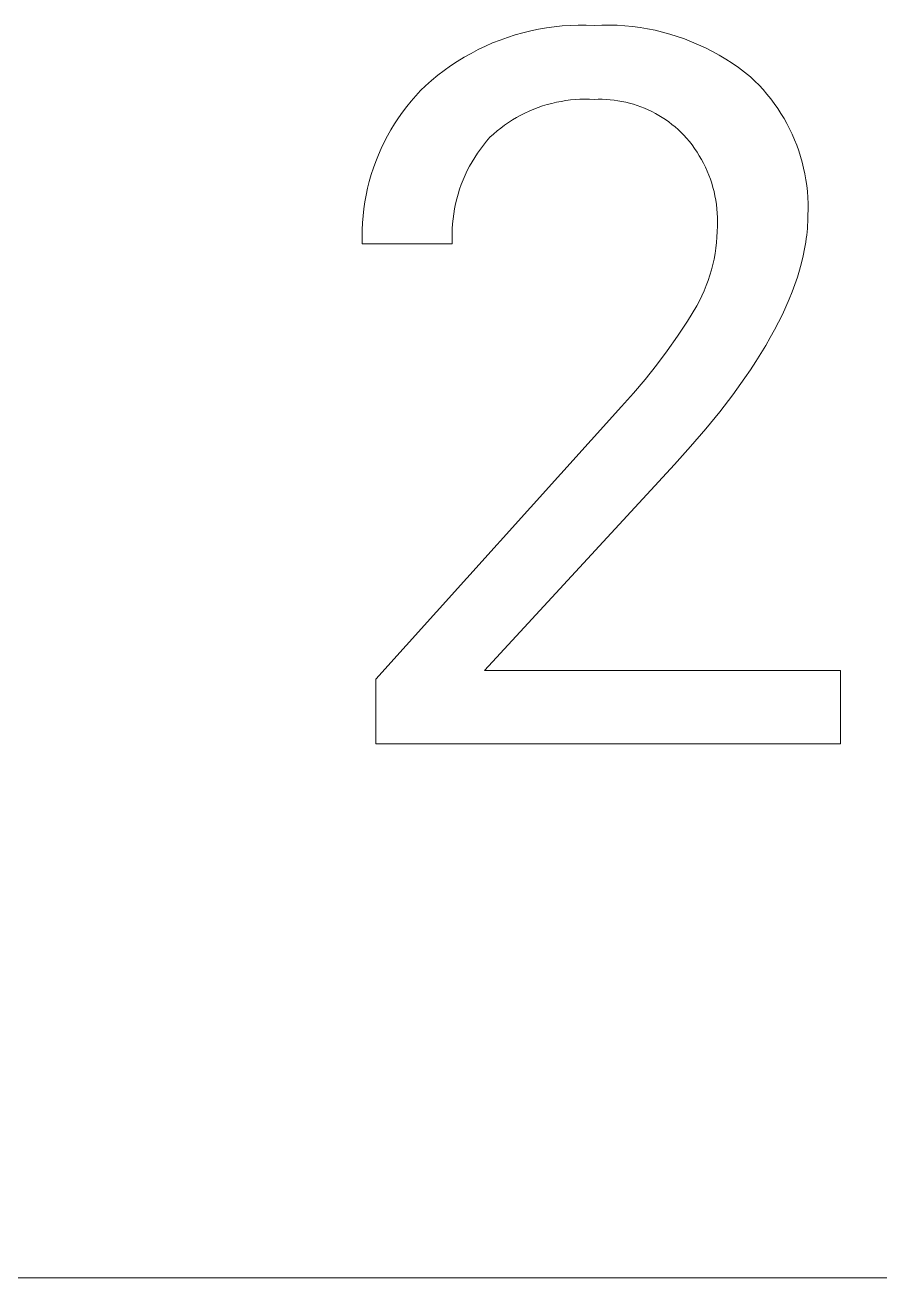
# Model space of a CAD drawing. Header units: millimetres. Extents: x 1434 to 4837, y 1889 to 4267.
# Drawn here: x 4324.4 to 4363.2, y 2079.7 to 2136.7 of the extents above; entities that cross this region are included whole.
import ezdxf

# ---------------------------------------------------------------- set-up
doc = ezdxf.new("R2010")
doc.units = ezdxf.units.MM
doc.header["$MEASUREMENT"] = 0
doc.layers.add('Domyślny', color=7, linetype='Continuous', true_color=0x000000)

msp = doc.modelspace()

# ---------------------------------------------------------------- linework, layer by layer
at = {"layer": 'Domyślny', "color": 18, "lineweight": 15, "true_color": 0x000000}
for p, q in [((4348.775, 2136.64), (4349.137, 2136.665)), ((4349.137, 2136.665), (4349.5, 2136.677)), ((4349.5, 2136.677), (4349.863, 2136.677)), ((4349.863, 2136.677), (4350.226, 2136.664)), ((4350.226, 2136.664), (4350.574, 2136.677)), ((4350.574, 2136.677), (4350.922, 2136.679)), ((4350.922, 2136.679), (4351.27, 2136.668)), ((4351.27, 2136.668), (4351.617, 2136.646)), ((4345.951, 2135.998), (4346.293, 2136.12)), ((4346.293, 2136.12), (4346.639, 2136.231)), ((4346.639, 2136.231), (4346.988, 2136.33)), ((4346.988, 2136.33), (4347.341, 2136.416)), ((4347.341, 2136.416), (4347.696, 2136.491)), ((4347.696, 2136.491), (4348.054, 2136.553)), ((4348.054, 2136.553), (4348.414, 2136.602)), ((4348.414, 2136.602), (4348.775, 2136.64)), ((4351.617, 2136.646), (4351.964, 2136.612)), ((4351.964, 2136.612), (4352.309, 2136.566)), ((4352.309, 2136.566), (4352.652, 2136.508)), ((4352.652, 2136.508), (4352.993, 2136.439)), ((4352.993, 2136.439), (4353.332, 2136.358)), ((4353.332, 2136.358), (4353.668, 2136.266)), ((4353.668, 2136.266), (4354, 2136.163)), ((4354, 2136.163), (4354.329, 2136.048)), ((4344.631, 2135.393), (4344.953, 2135.561)), ((4344.953, 2135.561), (4345.281, 2135.718)), ((4345.281, 2135.718), (4345.613, 2135.864)), ((4345.613, 2135.864), (4345.951, 2135.998)), ((4354.329, 2136.048), (4354.653, 2135.922)), ((4354.653, 2135.922), (4354.973, 2135.785)), ((4354.973, 2135.785), (4355.289, 2135.638)), ((4355.289, 2135.638), (4355.599, 2135.48)), ((4343.703, 2134.824), (4344.006, 2135.024)), ((4344.006, 2135.024), (4344.315, 2135.214)), ((4344.315, 2135.214), (4344.631, 2135.393)), ((4355.599, 2135.48), (4355.903, 2135.311)), ((4355.903, 2135.311), (4356.202, 2135.132)), ((4356.202, 2135.132), (4356.494, 2134.943)), ((4342.838, 2134.162), (4343.119, 2134.393)), ((4343.119, 2134.393), (4343.407, 2134.613)), ((4343.407, 2134.613), (4343.703, 2134.824)), ((4356.494, 2134.943), (4356.78, 2134.745)), ((4356.78, 2134.745), (4357.059, 2134.536)), ((4357.059, 2134.536), (4357.331, 2134.319)), ((4342.341, 2133.696), (4342.566, 2133.922)), ((4342.566, 2133.922), (4342.838, 2134.162)), ((4357.331, 2134.319), (4357.527, 2134.133)), ((4357.527, 2134.133), (4357.717, 2133.94)), ((4357.717, 2133.94), (4357.901, 2133.742)), ((4341.913, 2133.221), (4342.123, 2133.462)), ((4342.123, 2133.462), (4342.341, 2133.696)), ((4348.933, 2133.245), (4348.72, 2133.21)), ((4349.148, 2133.272), (4348.933, 2133.245)), ((4349.363, 2133.292), (4349.148, 2133.272)), ((4349.578, 2133.305), (4349.363, 2133.292)), ((4349.794, 2133.31), (4349.578, 2133.305)), ((4350.01, 2133.308), (4349.794, 2133.31)), ((4350.226, 2133.299), (4350.01, 2133.308)), ((4350.407, 2133.304), (4350.226, 2133.299)), ((4350.587, 2133.304), (4350.407, 2133.304)), ((4350.768, 2133.297), (4350.587, 2133.304)), ((4350.948, 2133.284), (4350.768, 2133.297)), ((4351.127, 2133.265), (4350.948, 2133.284)), ((4351.306, 2133.239), (4351.127, 2133.265)), ((4357.901, 2133.742), (4358.077, 2133.537)), ((4358.077, 2133.537), (4358.247, 2133.327)), ((4358.247, 2133.327), (4358.409, 2133.111)), ((4341.334, 2132.459), (4341.519, 2132.719)), ((4341.519, 2132.719), (4341.712, 2132.974)), ((4341.712, 2132.974), (4341.913, 2133.221)), ((4347.082, 2132.677), (4346.89, 2132.58)), ((4347.278, 2132.768), (4347.082, 2132.677)), ((4347.477, 2132.852), (4347.278, 2132.768)), ((4347.679, 2132.93), (4347.477, 2132.852)), ((4347.883, 2133), (4347.679, 2132.93)), ((4348.09, 2133.063), (4347.883, 2133)), ((4348.298, 2133.119), (4348.09, 2133.063)), ((4348.508, 2133.169), (4348.298, 2133.119)), ((4348.72, 2133.21), (4348.508, 2133.169)), ((4351.484, 2133.208), (4351.306, 2133.239)), ((4351.66, 2133.171), (4351.484, 2133.208)), ((4351.836, 2133.127), (4351.66, 2133.171)), ((4352.009, 2133.078), (4351.836, 2133.127)), ((4352.181, 2133.023), (4352.009, 2133.078)), ((4352.351, 2132.962), (4352.181, 2133.023)), ((4352.519, 2132.895), (4352.351, 2132.962)), ((4352.684, 2132.822), (4352.519, 2132.895)), ((4352.847, 2132.744), (4352.684, 2132.822)), ((4353.007, 2132.661), (4352.847, 2132.744)), ((4358.409, 2133.111), (4358.564, 2132.889)), ((4358.564, 2132.889), (4358.712, 2132.663)), ((4340.993, 2131.92), (4341.159, 2132.192)), ((4341.159, 2132.192), (4341.334, 2132.459)), ((4346.155, 2132.126), (4345.982, 2131.997)), ((4346.333, 2132.249), (4346.155, 2132.126)), ((4346.515, 2132.365), (4346.333, 2132.249)), ((4346.7, 2132.476), (4346.515, 2132.365)), ((4346.89, 2132.58), (4346.7, 2132.476)), ((4353.164, 2132.572), (4353.007, 2132.661)), ((4353.318, 2132.477), (4353.164, 2132.572)), ((4353.469, 2132.378), (4353.318, 2132.477)), ((4353.616, 2132.273), (4353.469, 2132.378)), ((4353.76, 2132.164), (4353.616, 2132.273)), ((4353.899, 2132.049), (4353.76, 2132.164)), ((4358.712, 2132.663), (4358.852, 2132.431)), ((4358.852, 2132.431), (4358.984, 2132.196)), ((4358.984, 2132.196), (4359.108, 2131.955)), ((4340.688, 2131.359), (4340.835, 2131.642)), ((4340.835, 2131.642), (4340.993, 2131.92)), ((4345.489, 2131.576), (4345.339, 2131.403)), ((4345.649, 2131.722), (4345.489, 2131.576)), ((4345.813, 2131.863), (4345.649, 2131.722)), ((4345.982, 2131.997), (4345.813, 2131.863)), ((4354.035, 2131.93), (4353.899, 2132.049)), ((4354.167, 2131.806), (4354.035, 2131.93)), ((4354.294, 2131.678), (4354.167, 2131.806)), ((4354.426, 2131.532), (4354.294, 2131.678)), ((4359.108, 2131.955), (4359.224, 2131.711)), ((4359.224, 2131.711), (4359.332, 2131.463)), ((4340.421, 2130.779), (4340.549, 2131.071)), ((4340.549, 2131.071), (4340.688, 2131.359)), ((4345.055, 2131.042), (4344.923, 2130.855)), ((4345.194, 2131.225), (4345.055, 2131.042)), ((4345.339, 2131.403), (4345.194, 2131.225)), ((4354.552, 2131.381), (4354.426, 2131.532)), ((4354.673, 2131.226), (4354.552, 2131.381)), ((4354.789, 2131.067), (4354.673, 2131.226)), ((4354.899, 2130.904), (4354.789, 2131.067)), ((4359.332, 2131.463), (4359.431, 2131.212)), ((4359.431, 2131.212), (4359.522, 2130.957)), ((4340.194, 2130.182), (4340.302, 2130.482)), ((4340.302, 2130.482), (4340.421, 2130.779)), ((4344.678, 2130.467), (4344.566, 2130.266)), ((4344.797, 2130.663), (4344.678, 2130.467)), ((4344.923, 2130.855), (4344.797, 2130.663)), ((4355.003, 2130.737), (4354.899, 2130.904)), ((4355.102, 2130.567), (4355.003, 2130.737)), ((4355.195, 2130.393), (4355.102, 2130.567)), ((4359.522, 2130.957), (4359.604, 2130.7)), ((4359.604, 2130.7), (4359.677, 2130.439)), ((4359.677, 2130.439), (4359.742, 2130.177)), ((4340.007, 2129.571), (4340.095, 2129.878)), ((4340.095, 2129.878), (4340.194, 2130.182)), ((4344.362, 2129.855), (4344.271, 2129.644)), ((4344.461, 2130.062), (4344.362, 2129.855)), ((4344.566, 2130.266), (4344.461, 2130.062)), ((4355.282, 2130.217), (4355.195, 2130.393)), ((4355.363, 2130.037), (4355.282, 2130.217)), ((4355.437, 2129.855), (4355.363, 2130.037)), ((4355.505, 2129.671), (4355.437, 2129.855)), ((4359.742, 2130.177), (4359.798, 2129.912)), ((4359.798, 2129.912), (4359.845, 2129.646)), ((4339.862, 2128.95), (4339.929, 2129.262)), ((4339.929, 2129.262), (4340.007, 2129.571)), ((4344.188, 2129.431), (4344.111, 2129.214)), ((4344.271, 2129.644), (4344.188, 2129.431)), ((4355.567, 2129.484), (4355.505, 2129.671)), ((4355.623, 2129.295), (4355.567, 2129.484)), ((4355.672, 2129.104), (4355.623, 2129.295)), ((4359.845, 2129.646), (4359.883, 2129.379)), ((4359.883, 2129.379), (4359.912, 2129.11)), ((4339.805, 2128.635), (4339.862, 2128.95)), ((4343.981, 2128.774), (4343.927, 2128.551)), ((4344.042, 2128.995), (4343.981, 2128.774)), ((4344.111, 2129.214), (4344.042, 2128.995)), ((4355.714, 2128.912), (4355.672, 2129.104)), ((4355.75, 2128.719), (4355.714, 2128.912)), ((4355.779, 2128.524), (4355.75, 2128.719)), ((4359.912, 2129.11), (4359.932, 2128.84)), ((4359.932, 2128.84), (4359.943, 2128.57)), ((4339.723, 2128.002), (4339.759, 2128.319)), ((4339.759, 2128.319), (4339.805, 2128.635)), ((4343.881, 2128.326), (4343.843, 2128.1)), ((4343.927, 2128.551), (4343.881, 2128.326)), ((4355.801, 2128.329), (4355.779, 2128.524)), ((4355.817, 2128.132), (4355.801, 2128.329)), ((4355.826, 2127.936), (4355.817, 2128.132)), ((4359.944, 2128.3), (4359.937, 2128.03)), ((4359.943, 2128.57), (4359.944, 2128.3)), ((4339.684, 2127.365), (4339.698, 2127.684)), ((4339.698, 2127.684), (4339.723, 2128.002)), ((4343.79, 2127.644), (4343.775, 2127.415)), ((4343.813, 2127.872), (4343.79, 2127.644)), ((4343.843, 2128.1), (4343.813, 2127.872)), ((4355.824, 2127.542), (4355.828, 2127.739)), ((4355.828, 2127.739), (4355.826, 2127.936)), ((4359.924, 2127.581), (4359.914, 2127.43)), ((4359.931, 2127.731), (4359.924, 2127.581)), ((4359.936, 2127.881), (4359.931, 2127.731)), ((4359.937, 2128.03), (4359.936, 2127.881)), ((4339.68, 2127.046), (4339.684, 2127.365)), ((4339.688, 2126.726), (4339.68, 2127.046)), ((4343.775, 2127.415), (4343.768, 2127.185)), ((4343.768, 2127.185), (4343.769, 2126.956)), ((4355.785, 2126.787), (4355.806, 2127.038)), ((4355.806, 2127.038), (4355.819, 2127.29)), ((4355.819, 2127.29), (4355.824, 2127.542)), ((4359.884, 2127.124), (4359.865, 2126.97)), ((4359.9, 2127.277), (4359.884, 2127.124)), ((4359.914, 2127.43), (4359.9, 2127.277)), ((4343.778, 2126.726), (4339.688, 2126.726)), ((4343.769, 2126.956), (4343.778, 2126.726)), ((4355.717, 2126.288), (4355.755, 2126.537)), ((4355.755, 2126.537), (4355.785, 2126.787)), ((4359.789, 2126.502), (4359.724, 2126.186)), ((4359.843, 2126.815), (4359.789, 2126.502)), ((4359.865, 2126.97), (4359.843, 2126.815)), ((4355.616, 2125.794), (4355.671, 2126.04)), ((4355.671, 2126.04), (4355.717, 2126.288)), ((4359.648, 2125.866), (4359.559, 2125.542)), ((4359.724, 2126.186), (4359.648, 2125.866)), ((4355.404, 2125.068), (4355.483, 2125.307)), ((4355.483, 2125.307), (4355.553, 2125.549)), ((4355.553, 2125.549), (4355.616, 2125.794)), ((4359.559, 2125.542), (4359.458, 2125.215)), ((4355.223, 2124.597), (4355.318, 2124.831)), ((4355.318, 2124.831), (4355.404, 2125.068)), ((4359.346, 2124.884), (4359.222, 2124.549)), ((4359.458, 2125.215), (4359.346, 2124.884)), ((4354.895, 2123.916), (4355.012, 2124.14)), ((4355.012, 2124.14), (4355.121, 2124.367)), ((4355.121, 2124.367), (4355.223, 2124.597)), ((4359.086, 2124.211), (4358.938, 2123.869)), ((4359.222, 2124.549), (4359.086, 2124.211)), ((4354.466, 2123.218), (4354.895, 2123.916)), ((4358.938, 2123.869), (4358.778, 2123.524)), ((4354.016, 2122.534), (4354.466, 2123.218)), ((4358.606, 2123.175), (4358.423, 2122.823)), ((4358.778, 2123.524), (4358.606, 2123.175)), ((4353.545, 2121.864), (4354.016, 2122.534)), ((4358.228, 2122.467), (4358.021, 2122.107)), ((4358.423, 2122.823), (4358.228, 2122.467)), ((4353.054, 2121.209), (4353.545, 2121.864)), ((4358.021, 2122.107), (4357.802, 2121.744)), ((4357.571, 2121.377), (4357.328, 2121.007)), ((4357.802, 2121.744), (4357.571, 2121.377)), ((4352.542, 2120.569), (4353.054, 2121.209)), ((4357.328, 2121.007), (4357.073, 2120.633)), ((4352.011, 2119.945), (4352.542, 2120.569)), ((4357.073, 2120.633), (4356.529, 2119.874)), ((4351.461, 2119.338), (4352.011, 2119.945)), ((4356.529, 2119.874), (4355.936, 2119.101)), ((4340.311, 2106.941), (4351.461, 2119.338)), ((4355.936, 2119.101), (4355.297, 2118.314)), ((4355.297, 2118.314), (4354.61, 2117.513)), ((4354.61, 2117.513), (4353.875, 2116.698)), ((4353.875, 2116.698), (4345.24, 2107.338)), ((4345.24, 2107.338), (4361.422, 2107.338)), ((4361.422, 2107.338), (4361.422, 2103.995)), ((4340.311, 2103.995), (4340.311, 2106.941)), ((4361.422, 2103.995), (4340.311, 2103.995)), ((3551.344, 2079.716), (4837.323, 2079.716))]:
    msp.add_line(p, q, dxfattribs=at)

doc.saveas('drawing.dxf')
